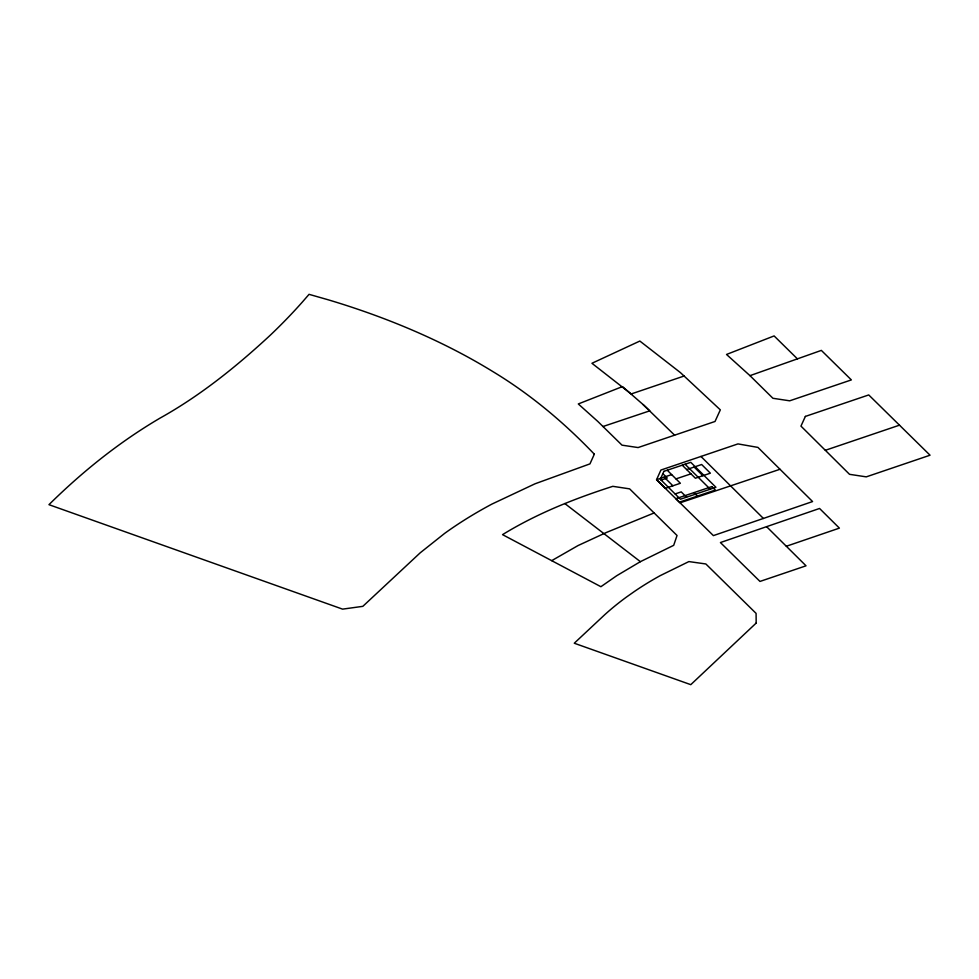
<?xml version="1.0" encoding="UTF-8"?>
<svg xmlns="http://www.w3.org/2000/svg" width="979" height="979" viewBox="0 0 979 979"><rect width="100%" height="100%" fill="white"/><g stroke="black" fill="none" stroke-linecap="round" stroke-linejoin="round"><path stroke-width="1.47" d="M551.715 560.649L578.026 545.572L606.27 532.527L654.107 512.959M640.388 561.665L616.709 575.725L600.898 586.702L502.533 534.644C536.871 513.559 574.538 498.605 612.805 486.33L629.619 488.864L677.04 535.489L673.699 545.327L640.388 561.665L564.822 503.549M749.975 375.655L821.344 350.396L851.363 379.913L789.686 400.815L772.92 398.282L749.975 375.655L726.516 354.459L774.108 335.932L797.42 358.865M766.594 526.665L720.422 542.55L759.985 581.428L806.035 565.813L766.594 526.665L819.558 508.468L839.395 528.122L786.333 546.258M763.4 518.442L713.385 535.611L656.542 479.734L660.911 470.042L737.97 443.903L757.93 447.403L812.582 501.554L763.4 518.442L700.964 456.459M684.297 375.96L631.186 393.962L591.94 363.282L639.85 341.059L680.393 372.583L720.324 409.858L715.025 421.472L638.088 447.562L622.008 445.164L597.814 421.447L578.295 403.948L622.473 386.583L643.093 404.547L674.604 435.178M825.321 450.303L899.493 425.167M602.991 426.514L649.787 410.825L643.093 404.547M671.655 474.607L656.652 479.637L665.377 488.301L680.381 483.271L667.237 470.226M686.658 469.565L701.649 464.523L710.375 473.187L695.384 478.229L682.241 465.184M661.131 480.089L667.262 478.021L662.869 473.665M675.963 478.89L690.966 473.848M675.094 493.942L681.225 491.886L686.548 497.173M680.05 502.827L779.994 469.271M694.148 467.044L702.885 475.708M685.08 464.242L710.24 489.206M693.878 492.645L697.366 496.108M664.154 477.128L672.879 485.78M594.326 454.183L589.958 463.875L534.999 483.81L491.972 504.063A461.733 266.582 0 0 0 444.711 533.335L420.236 552.792L362.83 606.344L342.589 609.134L48.95 504.674C82.481 471.572 119.487 441.896 160.177 418.033C200.365 395.614 236.526 366.489 270.204 335.271A902.038 520.791 0 0 0 302.45 301.936L309.058 294.336L327.781 299.672A582.921 336.543 0 0 1 355.169 308.348C392.506 320.904 428.961 336.189 463.679 354.802A623.672 360.076 0 0 1 493.159 371.763C530.532 394.366 564.173 422.659 594.326 454.183M663.909 471.34L660.323 479.294L680.417 499.229L715.93 487.297L690.77 462.321L663.909 471.34M805.374 416.418L800.957 426.11L849.527 474.325L866.268 476.859L930.05 455.211L868.74 394.941L805.374 416.418M756.18 623.072L690.782 684.664L574.269 643.227L604.802 614.653A370.099 213.679 0 0 1 626.523 597.019L634.453 591.451A345.673 199.569 0 0 1 660.127 575.689L688.886 561.579L705.847 563.965L756.082 613.38L756.18 623.072M711.88 486.6L675.877 498.69L679.365 502.154L715.368 490.063L711.88 486.6"/></g></svg>
